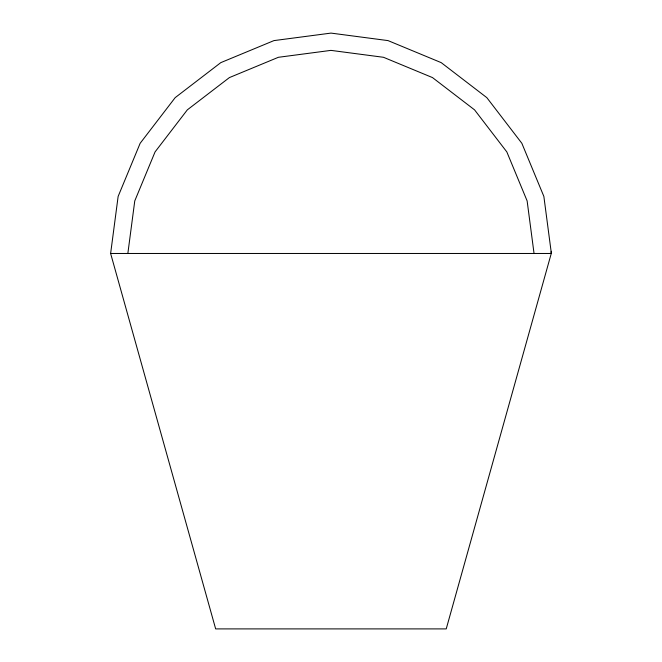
<?xml version="1.0" encoding="UTF-8"?>
<svg xmlns="http://www.w3.org/2000/svg" width="662" height="662" viewBox="0 0 662 662"><rect width="100%" height="100%" fill="white"/><g stroke="black" fill="none" stroke-linecap="round" stroke-linejoin="round"><path stroke-width="0.99" d="M551.264 253.472L446.229 628.9L215.663 628.9L110.628 253.472L118.134 196.432L140.154 143.29L175.173 97.645L220.81 62.625L273.96 40.605L331 33.1L388.04 40.605L441.19 62.625L486.827 97.645L521.846 143.29L543.866 196.432L551.214 252.239M127.849 253.472L134.767 200.909L155.057 151.921L187.329 109.859L229.4 77.586L278.379 57.296L330.942 50.378L383.513 57.296L432.493 77.586L474.555 109.859L506.835 151.921L527.126 200.909L534.044 253.472M550.991 253.472L551.372 251.337L551.372 253.472L110.628 253.472"/></g></svg>
